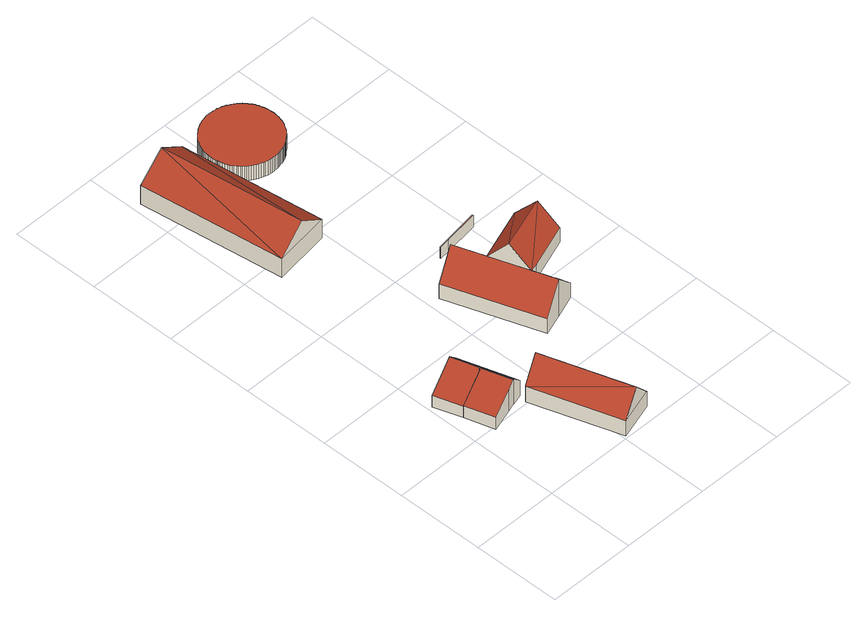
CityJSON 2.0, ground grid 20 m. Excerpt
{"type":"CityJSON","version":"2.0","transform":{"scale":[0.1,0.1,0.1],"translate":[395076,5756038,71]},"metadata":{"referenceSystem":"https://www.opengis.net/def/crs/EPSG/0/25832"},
"CityObjects":{
"building1":{"type":"Building","attributes":{"Gemeindeschluessel":"05558020","Geometrietyp2DReferenz":"3000","function":"31001_2460","roofType":"2100","measuredHeight":6.63},"geometry":[{"type":"Solid","lod":"2","boundaries":[[[[0,1,2,3]],[[4,5,1,0]],[[6,7,5,4]],[[8,9,7,6]],[[10,11,9,8]],[[12,13,11,10]],[[3,2,13,12]],[[10,8,6,4,0,3,12]],[[1,5,7,9,11,13,2]]]],"semantics":{"surfaces":[{"type":"WallSurface"},{"type":"RoofSurface"},{"type":"GroundSurface"}],"values":[[0,0,0,0,0,0,0,1,2]]}}]},
"building2":{"type":"Building","attributes":{"Gemeindeschluessel":"05558020","Geometrietyp2DReferenz":"3000","function":"31001_2460","roofType":"2100","measuredHeight":6.57},"geometry":[{"type":"Solid","lod":"2","boundaries":[[[[14,5,15,16]],[[0,1,5,14]],[[3,2,1,0]],[[17,13,2,3]],[[18,19,13,17]],[[20,21,19,18]],[[16,15,21,20]],[[18,17,3,0,14,16,20]],[[5,1,2,13,19,21,15]]]],"semantics":{"surfaces":[{"type":"WallSurface"},{"type":"RoofSurface"},{"type":"GroundSurface"}],"values":[[0,0,0,0,0,0,0,1,2]]}}]},
"building3":{"type":"Building","attributes":{"Gemeindeschluessel":"05558020","Geometrietyp2DReferenz":"3000","function":"51009_1610","roofType":"2100","measuredHeight":6.7},"geometry":[{"type":"Solid","lod":"2","boundaries":[[[[22,23,24,8]],[[25,26,23,22]],[[27,28,26,25]],[[12,29,28,27]],[[10,30,29,12]],[[8,24,30,10]],[[12,27,25,22,8,10]],[[23,26,28,29,30,24]]]],"semantics":{"surfaces":[{"type":"WallSurface"},{"type":"RoofSurface"},{"type":"GroundSurface"}],"values":[[0,0,0,0,0,0,1,2]]}}]},
"building4":{"type":"Building","attributes":{"Gemeindeschluessel":"05558020","Geometrietyp2DReferenz":"3000","function":"31001_2700","roofType":"3100","measuredHeight":9.03},"geometry":[{"type":"Solid","lod":"2","boundaries":[[[[31,32,33,34]],[[35,36,32,31]],[[37,38,36,35]],[[39,40,38,37]],[[41,42,40,39]],[[34,33,42,41]],[[43,44,45,46,47]],[[34,41,45,44]],[[39,37,46]],[[46,45,39]],[[43,47,35,31]],[[44,43,31,34]],[[47,46,37,35]],[[45,41,39]],[[32,36,38,40,42,33]]]],"semantics":{"surfaces":[{"type":"WallSurface"},{"type":"RoofSurface"},{"type":"GroundSurface"}],"values":[[0,0,0,0,0,0,1,1,1,1,0,0,0,0,2]]}}]},
"building5":{"type":"Building","attributes":{"Gemeindeschluessel":"05558020","Geometrietyp2DReferenz":"3000","function":"31001_2700","roofType":"3100","measuredHeight":9.68},"geometry":[{"type":"Solid","lod":"2","boundaries":[[[[48,49,50,51]],[[52,53,49,48]],[[54,55,53,52]],[[51,50,55,54]],[[48,56,52]],[[54,57,51]],[[56,48,51]],[[51,57,56]],[[52,56,57]],[[57,54,52]],[[49,53,55,50]]]],"semantics":{"surfaces":[{"type":"WallSurface"},{"type":"RoofSurface"},{"type":"GroundSurface"}],"values":[[0,0,0,0,0,0,1,1,1,1,2]]}}]},
"building6":{"type":"Building","attributes":{"Gemeindeschluessel":"05558020","Geometrietyp2DReferenz":"3000","function":"31001_2700"},"children":["building6-1","building6-2"]},
"building6-1":{"type":"BuildingPart","attributes":{"roofType":"3100","measuredHeight":9.61},"parents":["building6"],"geometry":[{"type":"Solid","lod":"2","boundaries":[[[[58,59,60,61]],[[62,63,59,58]],[[64,65,63,62]],[[66,67,65,64]],[[68,69,67,66]],[[70,71,69,68]],[[72,73,71,70]],[[74,75,73,72]],[[76,77,75,74]],[[78,77,76]],[[70,68,66,72]],[[64,62,58,61,79,80,81,82,76,74,72,66]],[[83,60,59,63,65,67,69,71,73,75,77]],[[84,81,80]],[[78,76,82]],[[83,77,78,84]],[[84,78,82,81]],[[84,80,79]],[[60,83,84,79,61]]]],"semantics":{"surfaces":[{"type":"WallSurface"},{"type":"RoofSurface"},{"type":"GroundSurface"},{"type":"ClosureSurface"}],"values":[[0,0,0,0,0,0,0,0,0,0,1,1,2,0,0,3,3,0,3]]}}]},
"building6-2":{"type":"BuildingPart","attributes":{"roofType":"3100","measuredHeight":9.04},"parents":["building6"],"geometry":[{"type":"Solid","lod":"2","boundaries":[[[[85,61,60,86,87]],[[88,89,77,78]],[[90,91,89,88]],[[87,86,91,90]],[[92,93,90]],[[88,78,82,92,90]],[[93,92,81,84]],[[84,79,85,87,93]],[[93,87,90]],[[60,83,77,89,91,86]],[[61,85,79]],[[60,61,79,84,83]],[[83,84,78,77]],[[92,82,81]],[[81,82,78,84]]]],"semantics":{"surfaces":[{"type":"WallSurface"},{"type":"RoofSurface"},{"type":"GroundSurface"},{"type":"ClosureSurface"}],"values":[[0,0,0,0,1,1,1,1,0,2,0,3,3,0,3]]}}]},
"building7":{"type":"Building","attributes":{"Gemeindeschluessel":"05558020","Geometrietyp2DReferenz":"3000","function":"51009_1700","roofType":"1000","measuredHeight":3},"geometry":[{"type":"Solid","lod":"2","boundaries":[[[[94,95,96,97]],[[98,99,95,94]],[[100,101,99,98]],[[102,103,101,100]],[[97,96,103,102]],[[100,98,94,97,102]],[[95,99,101,103,96]]]],"semantics":{"surfaces":[{"type":"WallSurface"},{"type":"RoofSurface"},{"type":"GroundSurface"}],"values":[[0,0,0,0,0,1,2]]}}]},
"building8":{"type":"Building","attributes":{"Gemeindeschluessel":"05558020","Geometrietyp2DReferenz":"3000","function":"51003_1201","roofType":"1000","measuredHeight":3.83},"geometry":[{"type":"Solid","lod":"2","boundaries":[[[[104,105,106,107]],[[108,109,105,104]],[[110,111,109,108]],[[112,113,111,110]],[[114,115,113,112]],[[116,117,115,114]],[[118,119,117,116]],[[120,121,119,118]],[[122,123,121,120]],[[124,125,123,122]],[[126,127,125,124]],[[128,129,127,126]],[[130,131,129,128]],[[132,133,131,130]],[[134,135,133,132]],[[136,137,135,134]],[[138,139,137,136]],[[140,141,139,138]],[[142,143,141,140]],[[144,145,143,142]],[[146,147,145,144]],[[148,149,147,146]],[[150,151,149,148]],[[152,153,151,150]],[[154,155,153,152]],[[156,157,155,154]],[[158,159,157,156]],[[160,161,159,158]],[[162,163,161,160]],[[164,165,163,162]],[[166,167,165,164]],[[168,169,167,166]],[[170,171,169,168]],[[172,173,171,170]],[[174,175,173,172]],[[176,177,175,174]],[[178,179,177,176]],[[180,181,179,178]],[[182,183,181,180]],[[184,185,183,182]],[[186,187,185,184]],[[188,189,187,186]],[[190,191,189,188]],[[192,193,191,190]],[[194,195,193,192]],[[196,197,195,194]],[[198,199,197,196]],[[200,201,199,198]],[[202,203,201,200]],[[204,205,203,202]],[[206,207,205,204]],[[208,209,207,206]],[[210,211,209,208]],[[212,213,211,210]],[[214,215,213,212]],[[216,217,215,214]],[[218,219,217,216]],[[220,221,219,218]],[[222,223,221,220]],[[224,225,223,222]],[[226,227,225,224]],[[228,229,227,226]],[[230,231,229,228]],[[232,233,231,230]],[[234,235,233,232]],[[236,237,235,234]],[[238,239,237,236]],[[240,241,239,238]],[[242,243,241,240]],[[244,245,243,242]],[[246,247,245,244]],[[248,249,247,246]],[[250,251,249,248]],[[252,253,251,250]],[[254,255,253,252]],[[256,257,255,254]],[[258,259,257,256]],[[260,261,259,258]],[[262,263,261,260]],[[264,265,263,262]],[[266,267,265,264]],[[268,269,267,266]],[[270,271,269,268]],[[272,273,271,270]],[[274,275,273,272]],[[276,277,275,274]],[[278,279,277,276]],[[280,281,279,278]],[[282,283,281,280]],[[284,285,283,282]],[[286,287,285,284]],[[288,289,287,286]],[[290,291,289,288]],[[292,293,291,290]],[[294,295,293,292]],[[296,297,295,294]],[[298,299,297,296]],[[300,301,299,298]],[[302,303,301,300]],[[304,305,303,302]],[[306,307,305,304]],[[308,309,307,306]],[[310,311,309,308]],[[312,313,311,310]],[[314,315,313,312]],[[316,317,315,314]],[[318,319,317,316]],[[320,321,319,318]],[[322,323,321,320]],[[324,325,323,322]],[[326,327,325,324]],[[328,329,327,326]],[[330,331,329,328]],[[332,333,331,330]],[[334,335,333,332]],[[107,106,335,334]],[[332,330,328,326,324,322,320,318,316,314,312,310,308,306,304,302,300,298,296,294,292,290,288,286,284,282,280,278,276,274,272,270,268,266,264,262,260,258,256,254,252,250,248,246,244,242,240,238,236,234,232,230,228,226,224,222,220,218,216,214,212,210,208,206,204,202,200,198,196,194,192,190,188,186,184,182,180,178,176,174,172,170,168,166,164,162,160,158,156,154,152,150,148,146,144,142,140,138,136,134,132,130,128,126,124,122,120,118,116,114,112,110,108,104,107,334]],[[105,109,111,113,115,117,119,121,123,125,127,129,131,133,135,137,139,141,143,145,147,149,151,153,155,157,159,161,163,165,167,169,171,173,175,177,179,181,183,185,187,189,191,193,195,197,199,201,203,205,207,209,211,213,215,217,219,221,223,225,227,229,231,233,235,237,239,241,243,245,247,249,251,253,255,257,259,261,263,265,267,269,271,273,275,277,279,281,283,285,287,289,291,293,295,297,299,301,303,305,307,309,311,313,315,317,319,321,323,325,327,329,331,333,335,106]]]],"semantics":{"surfaces":[{"type":"WallSurface"},{"type":"RoofSurface"},{"type":"GroundSurface"}],"values":[[0,0,0,0,0,0,0,0,0,0,0,0,0,0,0,0,0,0,0,0,0,0,0,0,0,0,0,0,0,0,0,0,0,0,0,0,0,0,0,0,0,0,0,0,0,0,0,0,0,0,0,0,0,0,0,0,0,0,0,0,0,0,0,0,0,0,0,0,0,0,0,0,0,0,0,0,0,0,0,0,0,0,0,0,0,0,0,0,0,0,0,0,0,0,0,0,0,0,0,0,0,0,0,0,0,0,0,0,0,0,0,0,0,0,0,0,1,2]]}}]}
},
"vertices":[
[95,279,69],[95,279,5],[95,281,5],[95,281,69],[28,258,35],[28,258,5],[8,320,35],[8,320,5],[79,343,71],[79,343,5],[81,337,71],[81,337,5],[98,282,71],[98,282,5],
[28,258,36],[48,192,5],[48,192,36],[98,282,70],[119,215,70],[119,215,5],[100,208,61],[100,208,5],
[104,350,44],[104,350,4],[79,343,4],[144,222,44],[144,222,4],[119,215,71],[119,215,4],[98,282,4],[81,337,4],
[143,205,42],[143,205,2],[142,204,2],[142,204,42],[142,206,42],[142,206,2],[225,232,42],[225,232,2],[290,32,42],[290,32,2],[206,6,42],[206,6,2],[143,205,44],[142,204,43],[248,19,93],[183,219,93],[142,206,44],
[186,777,57],[186,777,8],[144,1101,8],[144,1101,57],[58,759,57],[58,759,8],[15,1085,57],[15,1085,8],[122,768,105],[80,1093,105],
[405,369,23],[405,369,4],[389,414,4],[389,414,23],[388,362,43],[388,362,4],[398,334,43],[398,334,4],[348,316,100],[348,316,4],[299,299,43],[299,299,4],[225,510,43],[225,510,4],[274,528,100],[274,528,4],[323,546,43],[323,546,4],[340,497,43],[340,497,4],[340,497,42],[372,409,42],[371,408,43],[371,410,43],[340,496,43],[371,408,4],[371,408,42],
[389,414,42],[490,450,4],[490,450,42],[355,503,42],[355,503,4],[459,539,42],[459,539,4],[355,453,94],[475,494,94],
[304,583,34],[304,583,4],[304,581,4],[304,581,34],[406,598,34],[406,598,4],[407,595,34],[407,595,4],[327,584,34],[327,584,4],
[334,1032,46],[334,1032,8],[335,1037,8],[335,1037,46],[332,1026,46],[332,1026,8],[331,1021,46],[331,1021,8],[329,1015,46],[329,1015,8],[326,1010,46],[326,1010,8],[323,1005,46],[323,1005,8],[321,1002,46],[321,1002,8],[318,997,46],[318,997,8],[314,993,46],[314,993,8],[311,989,46],[311,989,8],[307,986,46],[307,986,8],[303,983,46],[303,983,8],[300,980,46],[300,980,8],[296,977,46],[296,977,8],[292,975,46],[292,975,8],[289,973,46],[289,973,8],[285,972,46],[285,972,8],[282,970,46],[282,970,8],[278,969,46],[278,969,8],[274,968,46],[274,968,8],[270,967,46],[270,967,8],[266,966,46],[266,966,8],[262,965,46],[262,965,8],[257,965,46],[257,965,8],[252,965,46],[252,965,8],[247,965,46],[247,965,8],[242,965,46],[242,965,8],[237,966,46],[237,966,8],[231,967,46],[231,967,8],[228,968,46],[228,968,8],[223,970,46],[223,970,8],[218,972,46],[218,972,8],[213,974,46],[213,974,8],[209,977,46],[209,977,8],[205,979,46],[205,979,8],[201,982,46],[201,982,8],[198,984,46],[198,984,8],[195,987,46],[195,987,8],[192,990,46],[192,990,8],[190,992,46],[190,992,8],[187,995,46],[187,995,8],[185,998,46],[185,998,8],[182,1002,46],[182,1002,8],[180,1005,46],[180,1005,8],[178,1009,46],[178,1009,8],[176,1013,46],[176,1013,8],[174,1018,46],[174,1018,8],[172,1023,46],[172,1023,8],[171,1028,46],[171,1028,8],[170,1033,46],[170,1033,8],[169,1033,46],[169,1033,8],[169,1034,46],[169,1034,8],[169,1039,46],[169,1039,8],[168,1044,46],[168,1044,8],[168,1049,46],[168,1049,8],[168,1054,46],[168,1054,8],[169,1059,46],[169,1059,8],[169,1063,46],[169,1063,8],[170,1068,46],[170,1068,8],[171,1071,46],[171,1071,8],[172,1075,46],[172,1075,8],[174,1079,46],[174,1079,8],[175,1082,46],[175,1082,8],[177,1086,46],[177,1086,8],[179,1089,46],[179,1089,8],[181,1093,46],[181,1093,8],[183,1097,46],[183,1097,8],[186,1100,46],[186,1100,8],[189,1104,46],[189,1104,8],[193,1108,46],[193,1108,8],[196,1111,46],[196,1111,8],[201,1115,46],[201,1115,8],[202,1116,46],[202,1116,8],[206,1119,46],[206,1119,8],[211,1122,46],[211,1122,8],[215,1124,46],[215,1124,8],[220,1126,46],[220,1126,8],[224,1128,46],[224,1128,8],[228,1129,46],[228,1129,8],[233,1130,46],[233,1130,8],[237,1131,46],[237,1131,8],[240,1132,46],[240,1132,8],[244,1132,46],[244,1132,8],[248,1132,46],[248,1132,8],[252,1132,46],[252,1132,8],[256,1132,46],[256,1132,8],[260,1132,46],[260,1132,8],[265,1131,46],[265,1131,8],[269,1131,46],[269,1131,8],[274,1129,46],[274,1129,8],[279,1128,46],[279,1128,8],[284,1126,46],[284,1126,8],[289,1124,46],[289,1124,8],[289,1123,46],[289,1123,8],[295,1120,46],[295,1120,8],[300,1117,46],[300,1117,8],[305,1114,46],[305,1114,8],[309,1110,46],[309,1110,8],[313,1106,46],[313,1106,8],[316,1102,46],[316,1102,8],[319,1098,46],[319,1098,8],[322,1094,46],[322,1094,8],[325,1090,46],[325,1090,8],[327,1086,46],[327,1086,8],[328,1082,46],[328,1082,8],[330,1079,46],[330,1079,8],[331,1075,46],[331,1075,8],[332,1071,46],[332,1071,8],[333,1068,46],[333,1068,8],[334,1064,46],[334,1064,8],[335,1060,46],[335,1060,8],[335,1056,46],[335,1056,8],[335,1051,46],[335,1051,8],[336,1047,46],[336,1047,8],[335,1042,46],[335,1042,8]
]}
